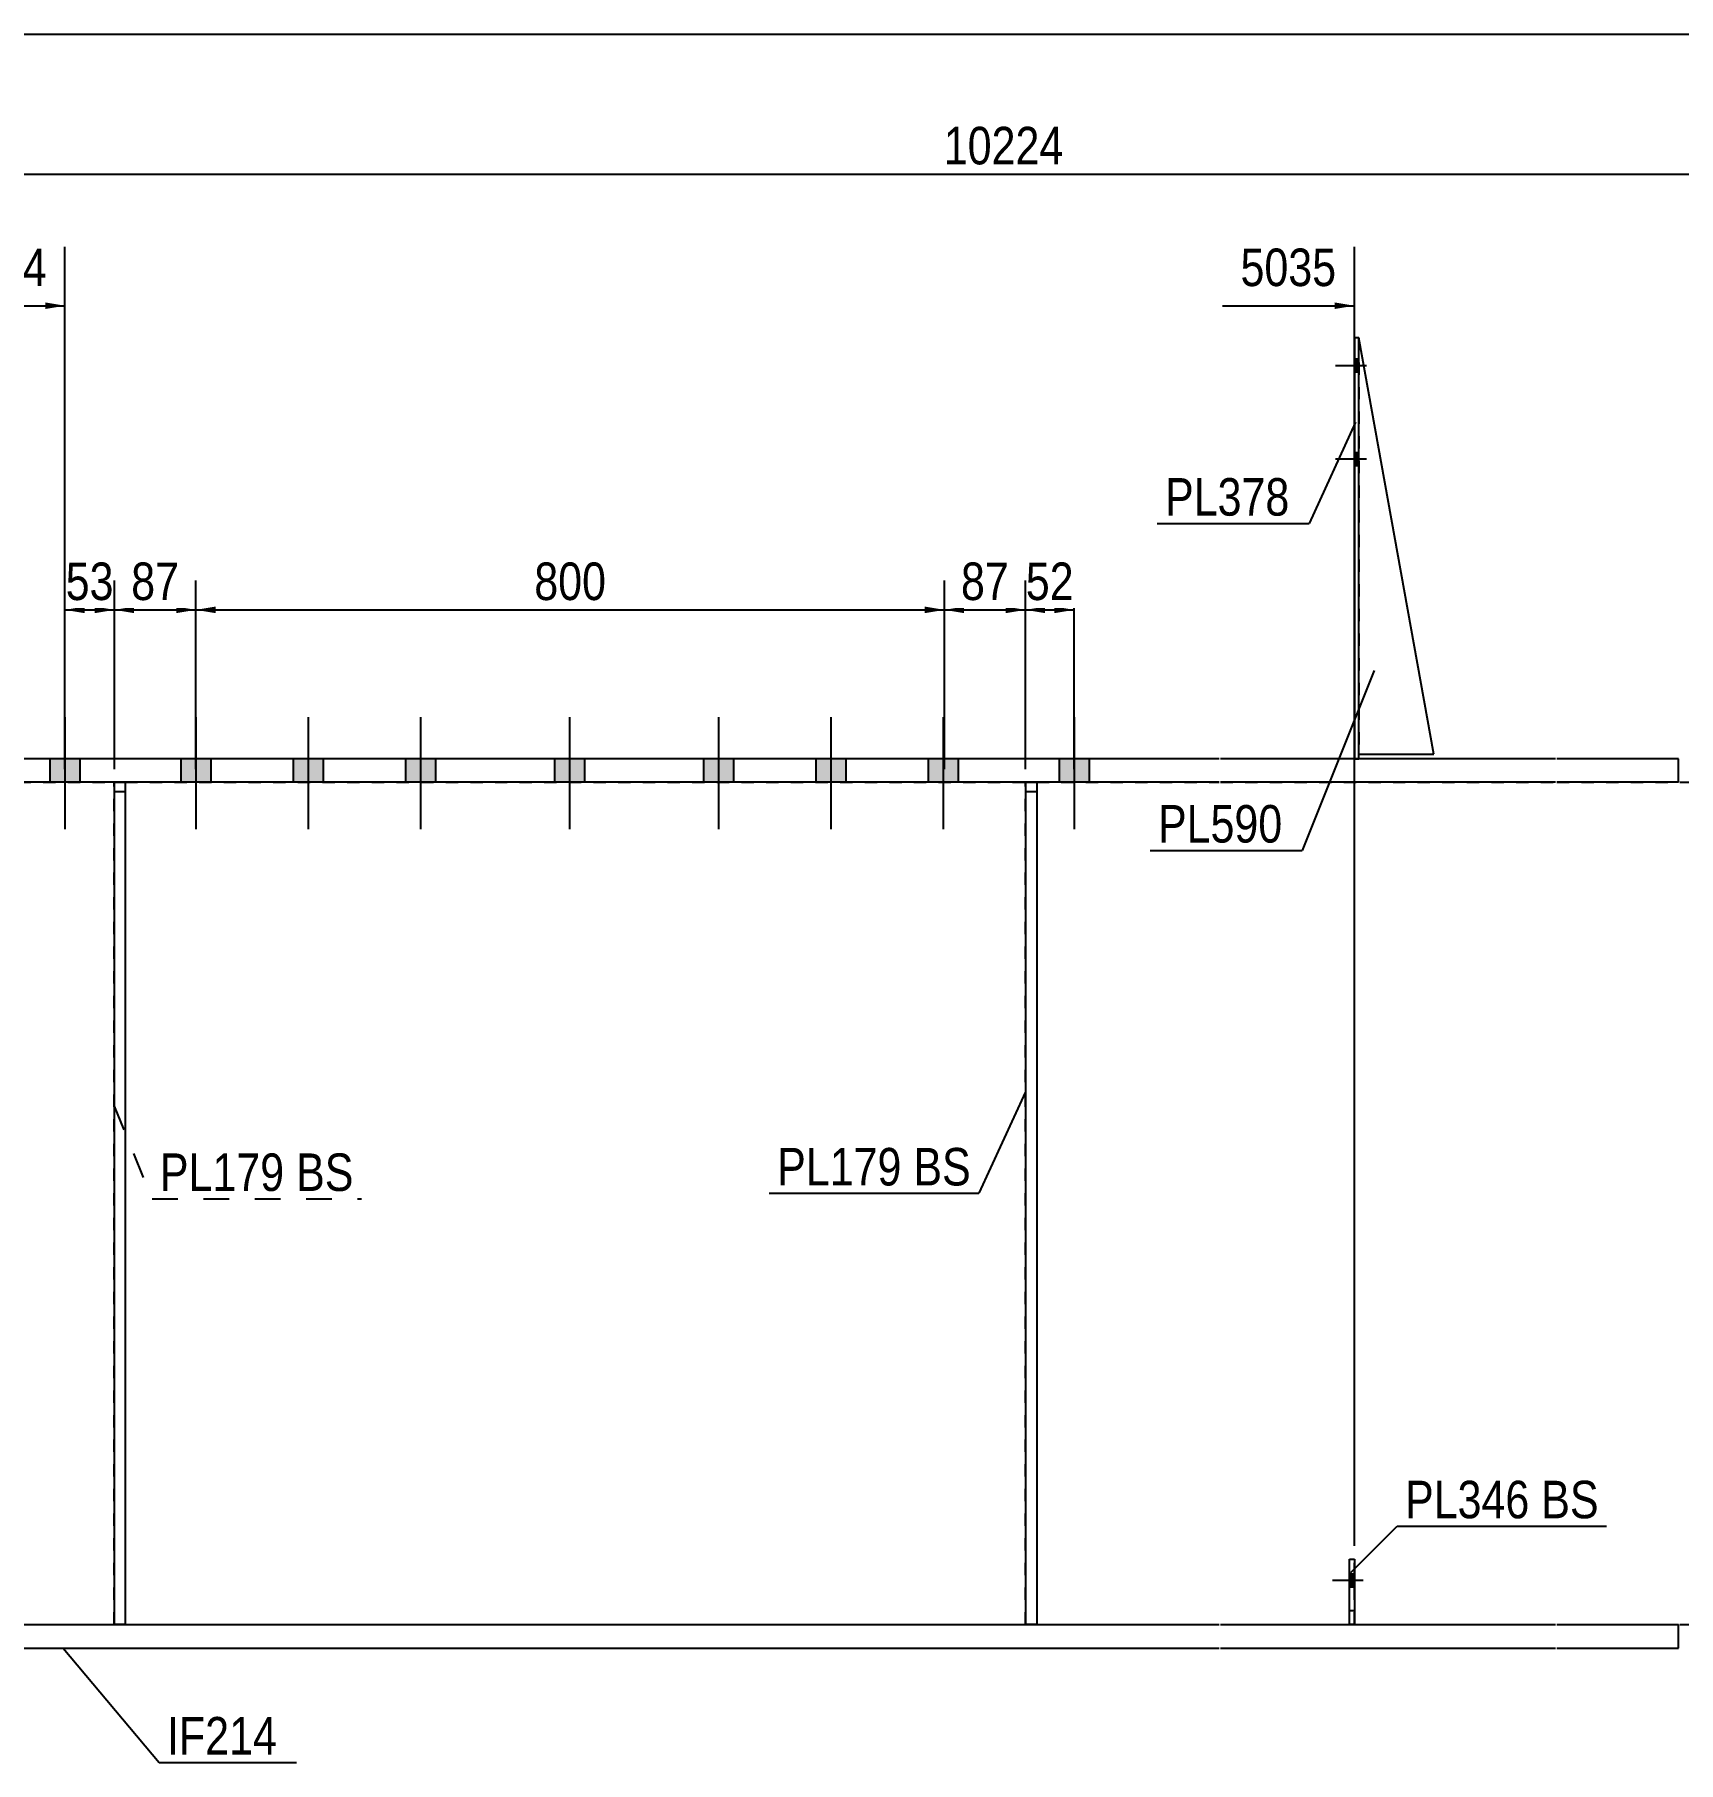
# Model space of a CAD drawing. Header units: millimetres. Extents: x -246 to 166, y -173 to 114.
# Drawn here: x -113.3 to 12.2, y -17.7 to 114.2 of the extents above; entities that cross this region are included whole.
import ezdxf

# ---------------------------------------------------------------- set-up
doc = ezdxf.new("R2010")
doc.units = ezdxf.units.MM
doc.linetypes.add('DXK_LINE_DOT1', pattern=[1.8814, 0.9407, -0.9407])
doc.linetypes.add('DXK_LINE_DOT2', pattern=[3.9198, 1.9599, -1.9599])
doc.styles.add('Arial Narrow', font='ARIALN.TTF', dxfattribs={"height": 0.2})

# ---------------------------------------------------------------- blocks, each defined once
blk = doc.blocks.new('Unknown-623346309-1210')
at = {"color": 5, "linetype": 'Continuous'}
blk.add_line((166.25, 114.21), (-243.75, 114.21), dxfattribs=at)
blk = doc.blocks.new('Part-623346309-1706 - 1608')
at = {"color": 2, "linetype": 'Continuous'}
for p, q in [((-107.19, 57.14), (-107.19, -7.14)), ((-106.33, 57.14), (-106.33, -7.14))]:
    blk.add_line(p, q, dxfattribs=at)
at = {"color": 7, "linetype": 'DXK_LINE_DOT1'}
for p, q in [((-107.19, 57.14), (-106.33, 57.14)), ((-107.19, 56.43), (-106.33, 56.43)), ((-106.33, -7.14), (-107.19, -7.14))]:
    blk.add_line(p, q, dxfattribs=at)
blk = doc.blocks.new('Part-623346309-2009 - 1608')
at = {"color": 2, "linetype": 'Continuous'}
for p, q in [((-213.93, -8.93), (-213.93, -7.14)), ((-213.93, -7.14), (-193.93, -7.14)), ((-193.83, -7.14), (-172.43, -7.14)), ((-172.33, -7.14), (-149.14, -7.14)), ((-149.04, -7.14), (-122.11, -7.14)), ((-122.01, -7.14), (-22.83, -7.14)), ((-22.73, -7.14), (2.84, -7.14)), ((2.94, -7.14), (12.23, -7.14)), ((12.23, -8.93), (12.23, -7.14)), ((-213.93, -8.93), (-193.93, -8.93)), ((-193.83, -8.93), (-172.43, -8.93)), ((-172.33, -8.93), (-149.14, -8.93)), ((-149.04, -8.93), (-122.11, -8.93)), ((-122.01, -8.93), (-22.83, -8.93)), ((-22.73, -8.93), (2.84, -8.93)), ((2.94, -8.93), (12.23, -8.93))]:
    blk.add_line(p, q, dxfattribs=at)
blk = doc.blocks.new('Part-623346309-1738 - 1608')
at = {"color": 7, "linetype": 'DXK_LINE_DOT1'}
for p, q in [((-37.62, -7.14), (-37.62, 57.14)), ((-36.76, 57.14), (-36.76, -7.14))]:
    blk.add_line(p, q, dxfattribs=at)
blk = doc.blocks.new('Bolt-623346309-1739 - 1608')
at = {"linetype": 'Continuous'}
for points in [[(-109.8, 58.93), (-112.09, 58.93), (-112.09, 57.14), (-109.8, 57.14)], [(-109.8, 58.93), (-112.09, 58.93), (-112.09, 57.14), (-109.8, 57.14)], [(-99.8, 58.93), (-102.09, 58.93), (-102.09, 57.14), (-99.8, 57.14)], [(-99.8, 58.93), (-102.09, 58.93), (-102.09, 57.14), (-99.8, 57.14)], [(-91.23, 58.93), (-93.51, 58.93), (-93.51, 57.14), (-91.23, 57.14)], [(-91.23, 58.93), (-93.51, 58.93), (-93.51, 57.14), (-91.23, 57.14)], [(-82.66, 58.93), (-84.94, 58.93), (-84.94, 57.14), (-82.66, 57.14)], [(-82.66, 58.93), (-84.94, 58.93), (-84.94, 57.14), (-82.66, 57.14)], [(-71.28, 58.93), (-73.57, 58.93), (-73.57, 57.14), (-71.28, 57.14)], [(-71.28, 58.93), (-73.57, 58.93), (-73.57, 57.14), (-71.28, 57.14)], [(-59.9, 58.93), (-62.19, 58.93), (-62.19, 57.14), (-59.9, 57.14)], [(-59.9, 58.93), (-62.19, 58.93), (-62.19, 57.14), (-59.9, 57.14)], [(-51.33, 58.93), (-53.61, 58.93), (-53.61, 57.14), (-51.33, 57.14)], [(-51.33, 58.93), (-53.61, 58.93), (-53.61, 57.14), (-51.33, 57.14)], [(-42.76, 58.93), (-45.04, 58.93), (-45.04, 57.14), (-42.76, 57.14)], [(-42.76, 58.93), (-45.04, 58.93), (-45.04, 57.14), (-42.76, 57.14)], [(-32.76, 58.93), (-35.04, 58.93), (-35.04, 57.14), (-32.76, 57.14)], [(-32.76, 58.93), (-35.04, 58.93), (-35.04, 57.14), (-32.76, 57.14)]]:
    blk.add_hatch(color=3, dxfattribs=at).paths.add_polyline_path(points)
at = {"color": 3, "linetype": 'Continuous'}
for p, q in [((-110.94, 62.12), (-110.94, 53.57)), ((-110.94, 62.12), (-110.94, 53.57)), ((-100.94, 62.12), (-100.94, 53.57)), ((-100.94, 62.12), (-100.94, 53.57)), ((-92.37, 62.12), (-92.37, 53.57)), ((-92.37, 62.12), (-92.37, 53.57)), ((-83.8, 62.12), (-83.8, 53.57)), ((-83.8, 62.12), (-83.8, 53.57)), ((-72.42, 62.12), (-72.42, 53.57)), ((-72.42, 62.12), (-72.42, 53.57)), ((-61.04, 62.12), (-61.04, 53.57)), ((-61.04, 62.12), (-61.04, 53.57)), ((-52.47, 62.12), (-52.47, 53.57)), ((-52.47, 62.12), (-52.47, 53.57)), ((-43.9, 62.12), (-43.9, 53.57)), ((-43.9, 62.12), (-43.9, 53.57)), ((-33.9, 62.12), (-33.9, 53.57)), ((-33.9, 62.12), (-33.9, 53.57)), ((-112.09, 58.93), (-112.09, 57.14)), ((-112.09, 58.93), (-112.09, 57.14)), ((-109.8, 58.93), (-109.8, 57.14)), ((-109.8, 58.93), (-109.8, 57.14)), ((-102.09, 58.93), (-102.09, 57.14)), ((-102.09, 58.93), (-102.09, 57.14)), ((-99.8, 58.93), (-99.8, 57.14)), ((-99.8, 58.93), (-99.8, 57.14)), ((-93.51, 58.93), (-93.51, 57.14)), ((-93.51, 58.93), (-93.51, 57.14)), ((-91.23, 58.93), (-91.23, 57.14)), ((-91.23, 58.93), (-91.23, 57.14)), ((-84.94, 58.93), (-84.94, 57.14)), ((-84.94, 58.93), (-84.94, 57.14)), ((-82.66, 58.93), (-82.66, 57.14)), ((-82.66, 58.93), (-82.66, 57.14)), ((-73.57, 58.93), (-73.57, 57.14)), ((-73.57, 58.93), (-73.57, 57.14)), ((-71.28, 58.93), (-71.28, 57.14)), ((-71.28, 58.93), (-71.28, 57.14)), ((-62.19, 58.93), (-62.19, 57.14)), ((-62.19, 58.93), (-62.19, 57.14)), ((-59.9, 58.93), (-59.9, 57.14)), ((-59.9, 58.93), (-59.9, 57.14)), ((-53.61, 58.93), (-53.61, 57.14)), ((-53.61, 58.93), (-53.61, 57.14)), ((-51.33, 58.93), (-51.33, 57.14)), ((-51.33, 58.93), (-51.33, 57.14)), ((-45.04, 58.93), (-45.04, 57.14)), ((-45.04, 58.93), (-45.04, 57.14)), ((-42.76, 58.93), (-42.76, 57.14)), ((-42.76, 58.93), (-42.76, 57.14)), ((-35.04, 58.93), (-35.04, 57.14)), ((-35.04, 58.93), (-35.04, 57.14)), ((-32.76, 58.93), (-32.76, 57.14)), ((-32.76, 58.93), (-32.76, 57.14))]:
    blk.add_line(p, q, dxfattribs=at)
blk = doc.blocks.new('Part-623346309-1711 - 1608')
at = {"color": 2, "linetype": 'Continuous'}
for p, q in [((-37.62, 57.14), (-37.62, -7.14)), ((-36.76, 57.14), (-36.76, -7.14))]:
    blk.add_line(p, q, dxfattribs=at)
at = {"color": 7, "linetype": 'DXK_LINE_DOT1'}
for p, q in [((-37.62, 57.14), (-36.76, 57.14)), ((-37.62, 56.43), (-36.76, 56.43)), ((-36.76, -7.14), (-37.62, -7.14))]:
    blk.add_line(p, q, dxfattribs=at)
blk = doc.blocks.new('Part-623346309-1733 - 1608')
at = {"color": 7, "linetype": 'DXK_LINE_DOT1'}
for p, q in [((-107.19, -7.14), (-107.19, 57.14)), ((-106.33, 57.14), (-106.33, -7.14))]:
    blk.add_line(p, q, dxfattribs=at)
blk = doc.blocks.new('Bolt-623346309-7036 - 1608')
at = {"linetype": 'Continuous'}
blk.add_hatch(color=3, dxfattribs=at).paths.add_polyline_path([(-12.51, -4.29), (-12.51, -3.29), (-12.87, -3.29), (-12.87, -4.29)])
at = {"color": 3, "linetype": 'Continuous'}
for p, q in [((-11.84, -3.79), (-14.19, -3.79)), ((-12.51, -3.29), (-12.87, -3.29)), ((-12.51, -4.29), (-12.87, -4.29))]:
    blk.add_line(p, q, dxfattribs=at)
blk = doc.blocks.new('Part-623346309-1789 - 1608')
at = {"color": 2, "linetype": 'Continuous'}
for p, q in [((-6.44, 59.29), (-12.16, 91.07)), ((-12.16, 59.29), (-6.44, 59.29))]:
    blk.add_line(p, q, dxfattribs=at)
at = {"color": 7, "linetype": 'DXK_LINE_DOT1'}
blk.add_line((-12.16, 91.07), (-12.16, 59.29), dxfattribs=at)
blk = doc.blocks.new('Part-623346309-1811 - 1608')
at = {"color": 7, "linetype": 'DXK_LINE_DOT1'}
for p, q in [((-12.87, -7.14), (-12.87, -2.14)), ((-12.87, -2.14), (-12.51, -2.14)), ((-12.51, -7.14), (-12.51, -2.14)), ((-12.87, -6.07), (-12.51, -6.07)), ((-12.51, -7.14), (-12.87, -7.14))]:
    blk.add_line(p, q, dxfattribs=at)
blk = doc.blocks.new('Bolt-623346309-2128 - 1608')
at = {"linetype": 'Continuous'}
for points in [[(-12.16, 88.43), (-12.16, 89.43), (-12.51, 89.43), (-12.51, 88.43)], [(-12.16, 88.43), (-12.16, 89.43), (-12.51, 89.43), (-12.51, 88.43)], [(-12.16, 81.29), (-12.16, 82.29), (-12.51, 82.29), (-12.51, 81.29)], [(-12.16, 81.29), (-12.16, 82.29), (-12.51, 82.29), (-12.51, 81.29)]]:
    blk.add_hatch(color=3, dxfattribs=at).paths.add_polyline_path(points)
at = {"color": 3, "linetype": 'Continuous'}
for p, q in [((-11.59, 88.93), (-13.94, 88.93)), ((-11.59, 88.93), (-13.94, 88.93)), ((-12.16, 89.43), (-12.51, 89.43)), ((-12.16, 89.43), (-12.51, 89.43)), ((-12.16, 88.43), (-12.51, 88.43)), ((-12.16, 88.43), (-12.51, 88.43)), ((-11.59, 81.79), (-13.94, 81.79)), ((-11.59, 81.79), (-13.94, 81.79)), ((-12.16, 82.29), (-12.51, 82.29)), ((-12.16, 82.29), (-12.51, 82.29)), ((-12.16, 81.29), (-12.51, 81.29)), ((-12.16, 81.29), (-12.51, 81.29))]:
    blk.add_line(p, q, dxfattribs=at)
blk = doc.blocks.new('Part-623346309-7024 - 1608')
at = {"color": 2, "linetype": 'Continuous'}
for p, q in [((-12.87, -7.14), (-12.87, -2.14)), ((-12.87, -2.14), (-12.51, -2.14)), ((-12.51, -2.14), (-12.51, -7.14))]:
    blk.add_line(p, q, dxfattribs=at)
blk = doc.blocks.new('Part-623346309-1965 - 1608')
at = {"color": 2, "linetype": 'Continuous'}
for p, q in [((-213.93, 58.93), (-213.93, 57.14)), ((-193.93, 58.93), (-213.93, 58.93)), ((-172.43, 58.93), (-193.83, 58.93)), ((-149.14, 58.93), (-172.33, 58.93)), ((-122.11, 58.93), (-149.04, 58.93)), ((-22.83, 58.93), (-122.01, 58.93)), ((2.84, 58.93), (-22.73, 58.93)), ((12.23, 58.93), (2.94, 58.93)), ((12.23, 57.14), (12.23, 58.93)), ((-193.93, 57.14), (-213.93, 57.14)), ((-172.43, 57.14), (-193.83, 57.14)), ((-149.14, 57.14), (-172.33, 57.14)), ((-122.11, 57.14), (-149.04, 57.14)), ((-22.83, 57.14), (-122.01, 57.14)), ((2.84, 57.14), (-22.73, 57.14)), ((12.23, 57.14), (2.94, 57.14))]:
    blk.add_line(p, q, dxfattribs=at)
blk = doc.blocks.new('Part-623346309-2087 - 1608')
at = {"color": 7, "linetype": 'DXK_LINE_DOT1'}
for p, q in [((-213.93, 57.14), (-213.93, -7.14)), ((-213.93, 57.14), (-193.93, 57.14)), ((-193.83, 57.14), (-172.43, 57.14)), ((-172.33, 57.14), (-149.14, 57.14)), ((-149.04, 57.14), (-122.11, 57.14)), ((-122.01, 57.14), (-107.19, 57.14)), ((-106.33, 57.14), (-37.62, 57.14)), ((-36.76, 57.14), (-22.83, 57.14)), ((-22.73, 57.14), (2.84, 57.14)), ((2.94, 57.14), (21.51, 57.14)), ((21.61, 57.14), (30.9, 57.14)), ((-213.93, -7.14), (-193.93, -7.14)), ((-193.83, -7.14), (-172.43, -7.14)), ((-172.33, -7.14), (-149.14, -7.14)), ((-149.04, -7.14), (-122.11, -7.14)), ((-122.01, -7.14), (-107.19, -7.14)), ((-106.33, -7.14), (-37.62, -7.14)), ((-36.76, -7.14), (-22.83, -7.14)), ((-22.73, -7.14), (-12.87, -7.14)), ((-12.51, -7.14), (2.84, -7.14)), ((2.94, -7.14), (21.51, -7.14)), ((21.61, -7.14), (30.9, -7.14))]:
    blk.add_line(p, q, dxfattribs=at)
at = {"color": 2, "linetype": 'Continuous'}
blk.add_line((30.9, 57.14), (30.9, -7.14), dxfattribs=at)
blk = doc.blocks.new('Part-623346309-2117 - 1608')
at = {"color": 2, "linetype": 'Continuous'}
for p, q in [((-12.16, 91.07), (-12.51, 91.07)), ((-12.51, 91.07), (-12.51, 58.93)), ((-12.16, 58.93), (-12.16, 91.07))]:
    blk.add_line(p, q, dxfattribs=at)
at = {"color": 7, "linetype": 'DXK_LINE_DOT1'}
blk.add_line((-12.51, 58.93), (-12.16, 58.93), dxfattribs=at)
blk = doc.blocks.new('Bolt-623346309-7027 - 1608')
at = {"color": 3, "linetype": 'DXK_LINE_DOT2'}
for p, q in [((-11.84, -3.79), (-14.19, -3.79)), ((-12.51, -3.29), (-12.87, -3.29)), ((-12.51, -4.29), (-12.87, -4.29))]:
    blk.add_line(p, q, dxfattribs=at)
blk = doc.blocks.new('StraightDimension-623346309-2280 - 1608')
at = {"color": 7, "linetype": 'Continuous'}
blk.add_line((-215.36, 103.55), (136.8, 103.55), dxfattribs=at)
at = {"color": 0}
blk.add_wipeout([(-34.11, 103.7), (-34.11, 107.9), (-44.45, 107.9), (-44.45, 103.7)], dxfattribs=at)
at = {"color": 3, "style": 'Arial Narrow'}
blk.add_text('10224', height=2.863, dxfattribs=at).set_placement((-43.85, 104.3))
blk = doc.blocks.new('StraightDimension-623346309-2535 - 1608')
at = {"linetype": 'Continuous'}
for points in [[(-109.44, 70.05), (-110.94, 70.3), (-109.44, 70.55)], [(-108.66, 70.55), (-107.16, 70.3), (-108.66, 70.05)]]:
    blk.add_hatch(color=7, dxfattribs=at).paths.add_polyline_path(points)
at = {"color": 7, "linetype": 'Continuous'}
for p, q in [((-110.94, 58.14), (-110.94, 72.55)), ((-107.16, 58.14), (-107.16, 72.55)), ((-110.94, 70.3), (-107.16, 70.3))]:
    blk.add_line(p, q, dxfattribs=at)
at = {"color": 0}
blk.add_wipeout([(-106.62, 70.45), (-106.62, 74.65), (-111.48, 74.65), (-111.48, 70.45)], dxfattribs=at)
at = {"color": 3, "style": 'Arial Narrow'}
blk.add_text('53', height=2.863, dxfattribs=at).set_placement((-110.88, 71.05))
blk = doc.blocks.new('StraightDimension-623346309-2556 - 1608')
at = {"linetype": 'Continuous'}
for points in [[(-36.12, 70.05), (-37.62, 70.3), (-36.12, 70.55)], [(-35.4, 70.55), (-33.9, 70.3), (-35.4, 70.05)]]:
    blk.add_hatch(color=7, dxfattribs=at).paths.add_polyline_path(points)
at = {"color": 7, "linetype": 'Continuous'}
for p, q in [((-37.62, 58.14), (-37.62, 72.55)), ((-33.9, 58.14), (-33.9, 72.55)), ((-37.62, 70.3), (-33.9, 70.3))]:
    blk.add_line(p, q, dxfattribs=at)
at = {"color": 0}
blk.add_wipeout([(-33.33, 70.45), (-33.33, 74.65), (-38.19, 74.65), (-38.19, 70.45)], dxfattribs=at)
at = {"color": 3, "style": 'Arial Narrow'}
blk.add_text('52', height=2.863, dxfattribs=at).set_placement((-37.59, 71.05))
blk = doc.blocks.new('StraightDimension-623346309-2584 - 1608')
at = {"linetype": 'Continuous'}
for points in [[(-42.3, 70.05), (-43.8, 70.3), (-42.3, 70.55)], [(-39.12, 70.55), (-37.62, 70.3), (-39.12, 70.05)]]:
    blk.add_hatch(color=7, dxfattribs=at).paths.add_polyline_path(points)
at = {"color": 7, "linetype": 'Continuous'}
for p, q in [((-43.8, 58.14), (-43.8, 72.55)), ((-37.62, 58.14), (-37.62, 72.55)), ((-43.8, 70.3), (-37.62, 70.3))]:
    blk.add_line(p, q, dxfattribs=at)
at = {"color": 0}
blk.add_wipeout([(-38.28, 70.45), (-38.28, 74.65), (-43.14, 74.65), (-43.14, 70.45)], dxfattribs=at)
at = {"color": 3, "style": 'Arial Narrow'}
blk.add_text('87', height=2.863, dxfattribs=at).set_placement((-42.54, 71.05))
blk = doc.blocks.new('StraightDimension-623346309-2605 - 1608')
at = {"linetype": 'Continuous'}
for points in [[(-99.44, 70.05), (-100.94, 70.3), (-99.44, 70.55)], [(-45.3, 70.55), (-43.8, 70.3), (-45.3, 70.05)]]:
    blk.add_hatch(color=7, dxfattribs=at).paths.add_polyline_path(points)
at = {"color": 7, "linetype": 'Continuous'}
for p, q in [((-100.94, 58.14), (-100.94, 72.55)), ((-43.8, 58.14), (-43.8, 72.55)), ((-100.94, 70.3), (-43.8, 70.3))]:
    blk.add_line(p, q, dxfattribs=at)
at = {"color": 0}
blk.add_wipeout([(-69.03, 70.45), (-69.03, 74.65), (-75.71, 74.65), (-75.71, 70.45)], dxfattribs=at)
at = {"color": 3, "style": 'Arial Narrow'}
blk.add_text('800', height=2.863, dxfattribs=at).set_placement((-75.11, 71.05))
blk = doc.blocks.new('StraightDimension-623346309-2616 - 1608')
at = {"linetype": 'Continuous'}
for points in [[(-105.66, 70.05), (-107.16, 70.3), (-105.66, 70.55)], [(-102.44, 70.55), (-100.94, 70.3), (-102.44, 70.05)]]:
    blk.add_hatch(color=7, dxfattribs=at).paths.add_polyline_path(points)
at = {"color": 7, "linetype": 'Continuous'}
for p, q in [((-107.16, 58.14), (-107.16, 72.55)), ((-100.94, 58.14), (-100.94, 72.55)), ((-107.16, 70.3), (-100.94, 70.3))]:
    blk.add_line(p, q, dxfattribs=at)
at = {"color": 0}
blk.add_wipeout([(-101.62, 70.45), (-101.62, 74.65), (-106.48, 74.65), (-106.48, 70.45)], dxfattribs=at)
at = {"color": 3, "style": 'Arial Narrow'}
blk.add_text('87', height=2.863, dxfattribs=at).set_placement((-105.88, 71.05))
blk = doc.blocks.new('StraightDimension-623346309-6022 - 1608')
at = {"linetype": 'Continuous'}
blk.add_hatch(color=7, dxfattribs=at).paths.add_polyline_path([(-14.01, 93.76), (-12.51, 93.51), (-14.01, 93.26)])
at = {"color": 7, "linetype": 'Continuous'}
for p, q in [((-12.51, -1.14), (-12.51, 98.01)), ((-22.58, 93.51), (-12.51, 93.51))]:
    blk.add_line(p, q, dxfattribs=at)
at = {"color": 0}
blk.add_wipeout([(-13.29, 94.41), (-13.29, 98.61), (-21.8, 98.61), (-21.8, 94.41)], dxfattribs=at)
at = {"color": 3, "style": 'Arial Narrow'}
blk.add_text('5035', height=2.863, dxfattribs=at).set_placement((-21.2, 95.01))
blk = doc.blocks.new('StraightDimension-623346309-6023 - 1608')
at = {"linetype": 'Continuous'}
blk.add_hatch(color=7, dxfattribs=at).paths.add_polyline_path([(-112.44, 93.76), (-110.94, 93.51), (-112.44, 93.26)])
at = {"color": 7, "linetype": 'Continuous'}
for p, q in [((-110.94, 59.93), (-110.94, 98.01)), ((-121.01, 93.51), (-110.94, 93.51))]:
    blk.add_line(p, q, dxfattribs=at)
at = {"color": 0}
blk.add_wipeout([(-111.72, 94.41), (-111.72, 98.61), (-120.23, 98.61), (-120.23, 94.41)], dxfattribs=at)
at = {"color": 3, "style": 'Arial Narrow'}
blk.add_text('3304', height=2.863, dxfattribs=at).set_placement((-119.63, 95.01))
blk = doc.blocks.new('Mark-623346309-1785 - 1608')
at = {"color": 7, "linetype": 'Continuous'}
blk.add_line((-10.99, 65.66), (-16.49, 51.94), dxfattribs=at)
at = {"color": 0}
blk.add_wipeout([(-17.99, 52.54), (-17.99, 55.54), (-27.5, 55.54), (-27.5, 52.54)], dxfattribs=at)
blk.add_wipeout([(-17.99, 52.54), (-17.99, 55.54), (-27.5, 55.54), (-27.5, 52.54)], dxfattribs=at)
at = {"color": 7, "linetype": 'Continuous'}
blk.add_line((-28.1, 51.94), (-16.49, 51.94), dxfattribs=at)
at = {"color": 3, "style": 'Arial Narrow'}
blk.add_text('PL590', height=2.863, dxfattribs=at).set_placement((-27.5, 52.54))
blk = doc.blocks.new('MarkSet-623346309-2882 - 1608')
at = {"color": 0}
for points in [[(-47.07, 26.37), (-47.07, 29.37), (-56.57, 29.37), (-56.57, 26.37)], [(-41.78, 26.37), (-41.78, 29.37), (-46.17, 29.37), (-46.17, 26.37)]]:
    blk.add_wipeout(points, dxfattribs=at)
for points in [[(-47.07, 26.37), (-47.07, 29.37), (-56.57, 29.37), (-56.57, 26.37)], [(-41.78, 26.37), (-41.78, 29.37), (-46.17, 29.37), (-46.17, 26.37)]]:
    blk.add_wipeout(points, dxfattribs=at)
at = {"color": 7, "linetype": 'Continuous'}
for p in [(-37.62, 33.51), (-57.17, 25.77)]:
    blk.add_line(p, (-41.18, 25.77), dxfattribs=at)
at = {"color": 3, "style": 'Arial Narrow'}
for s, p in [('PL179', (-56.57, 26.37)), ('BS', (-46.17, 26.37))]:
    blk.add_text(s, height=2.863, dxfattribs=at).set_placement(p)
blk = doc.blocks.new('Mark-623346309-2005 - 1608')
at = {"color": 0}
blk.add_wipeout([(-94.75, -17.06), (-94.75, -14.06), (-103.15, -14.06), (-103.15, -17.06)], dxfattribs=at)
blk.add_wipeout([(-94.75, -17.06), (-94.75, -14.06), (-103.15, -14.06), (-103.15, -17.06)], dxfattribs=at)
at = {"color": 7, "linetype": 'Continuous'}
for p, q in [((-111.07, -8.93), (-103.75, -17.66)), ((-103.75, -17.66), (-93.25, -17.66))]:
    blk.add_line(p, q, dxfattribs=at)
at = {"color": 3, "style": 'Arial Narrow'}
blk.add_text('IF214', height=2.863, dxfattribs=at).set_placement((-103.15, -17.06))
blk = doc.blocks.new('Mark-623346309-2113 - 1608')
at = {"color": 7, "linetype": 'Continuous'}
blk.add_line((-12.42, 84.62), (-15.96, 76.89), dxfattribs=at)
at = {"color": 0}
blk.add_wipeout([(-17.46, 77.49), (-17.46, 80.49), (-26.96, 80.49), (-26.96, 77.49)], dxfattribs=at)
blk.add_wipeout([(-17.46, 77.49), (-17.46, 80.49), (-26.96, 80.49), (-26.96, 77.49)], dxfattribs=at)
at = {"color": 7, "linetype": 'Continuous'}
blk.add_line((-27.56, 76.89), (-15.96, 76.89), dxfattribs=at)
at = {"color": 3, "style": 'Arial Narrow'}
blk.add_text('PL378', height=2.863, dxfattribs=at).set_placement((-26.96, 77.49))
blk = doc.blocks.new('MarkSet-623346309-2888 - 1608')
at = {"color": 0}
for points in [[(-94.19, 25.95), (-94.19, 28.95), (-103.69, 28.95), (-103.69, 25.95)], [(-88.91, 25.95), (-88.91, 28.95), (-93.29, 28.95), (-93.29, 25.95)]]:
    blk.add_wipeout(points, dxfattribs=at)
for points in [[(-94.19, 25.95), (-94.19, 28.95), (-103.69, 28.95), (-103.69, 25.95)], [(-88.91, 25.95), (-88.91, 28.95), (-93.29, 28.95), (-93.29, 25.95)]]:
    blk.add_wipeout(points, dxfattribs=at)
at = {"color": 7, "linetype": 'DXK_LINE_DOT2'}
for p, q in [((-107.19, 32.43), (-104.29, 25.35)), ((-104.29, 25.35), (-88.31, 25.35))]:
    blk.add_line(p, q, dxfattribs=at)
at = {"color": 3, "style": 'Arial Narrow'}
for s, p in [('PL179', (-103.69, 25.95)), ('BS', (-93.29, 25.95))]:
    blk.add_text(s, height=2.863, dxfattribs=at).set_placement(p)
blk = doc.blocks.new('MarkSet-623346309-8277 - 1608')
at = {"color": 0}
for points in [[(0.86, 0.97), (0.86, 3.97), (-8.64, 3.97), (-8.64, 0.97)], [(6.14, 0.97), (6.14, 3.97), (1.76, 3.97), (1.76, 0.97)]]:
    blk.add_wipeout(points, dxfattribs=at)
for points in [[(0.86, 0.97), (0.86, 3.97), (-8.64, 3.97), (-8.64, 0.97)], [(6.14, 0.97), (6.14, 3.97), (1.76, 3.97), (1.76, 0.97)]]:
    blk.add_wipeout(points, dxfattribs=at)
at = {"color": 7, "linetype": 'Continuous'}
for p, q in [((-12.78, -3.16), (-9.24, 0.37)), ((-9.24, 0.37), (6.74, 0.37))]:
    blk.add_line(p, q, dxfattribs=at)
at = {"color": 3, "style": 'Arial Narrow'}
for s, p in [('PL346', (-8.64, 0.97)), ('BS', (1.76, 0.97))]:
    blk.add_text(s, height=2.863, dxfattribs=at).set_placement(p)

msp = doc.modelspace()

# ---------------------------------------------------------------- block references
for name in ['Unknown-623346309-1210', 'Part-623346309-2117 - 1608', 'Part-623346309-1789 - 1608', 'Bolt-623346309-2128 - 1608', 'Bolt-623346309-1739 - 1608', 'Part-623346309-1965 - 1608', 'Part-623346309-2087 - 1608', 'Part-623346309-1706 - 1608', 'Part-623346309-1733 - 1608', 'Part-623346309-1738 - 1608', 'Part-623346309-1711 - 1608', 'Part-623346309-1811 - 1608', 'Part-623346309-7024 - 1608', 'Bolt-623346309-7036 - 1608', 'Bolt-623346309-7027 - 1608', 'Part-623346309-2009 - 1608']:
    msp.add_blockref(name, (0, 0))

# ---------------------------------------------------------------- next in the draw order: block references
for name in ['StraightDimension-623346309-2280 - 1608', 'MarkSet-623346309-2882 - 1608', 'MarkSet-623346309-2888 - 1608', 'Mark-623346309-2005 - 1608']:
    msp.add_blockref(name, (0, 0))

# ---------------------------------------------------------------- next in the draw order: block references
for name in ['StraightDimension-623346309-6022 - 1608', 'StraightDimension-623346309-2535 - 1608', 'StraightDimension-623346309-2556 - 1608']:
    msp.add_blockref(name, (0, 0))

# ---------------------------------------------------------------- next in the draw order: block references
for name in ['StraightDimension-623346309-6023 - 1608', 'Mark-623346309-2113 - 1608', 'StraightDimension-623346309-2584 - 1608', 'Mark-623346309-1785 - 1608', 'MarkSet-623346309-8277 - 1608']:
    msp.add_blockref(name, (0, 0))

# ---------------------------------------------------------------- next in the draw order: block references
msp.add_blockref('StraightDimension-623346309-2605 - 1608', (0, 0))

# ---------------------------------------------------------------- next in the draw order: block references
msp.add_blockref('StraightDimension-623346309-2616 - 1608', (0, 0))

doc.saveas('drawing.dxf')
